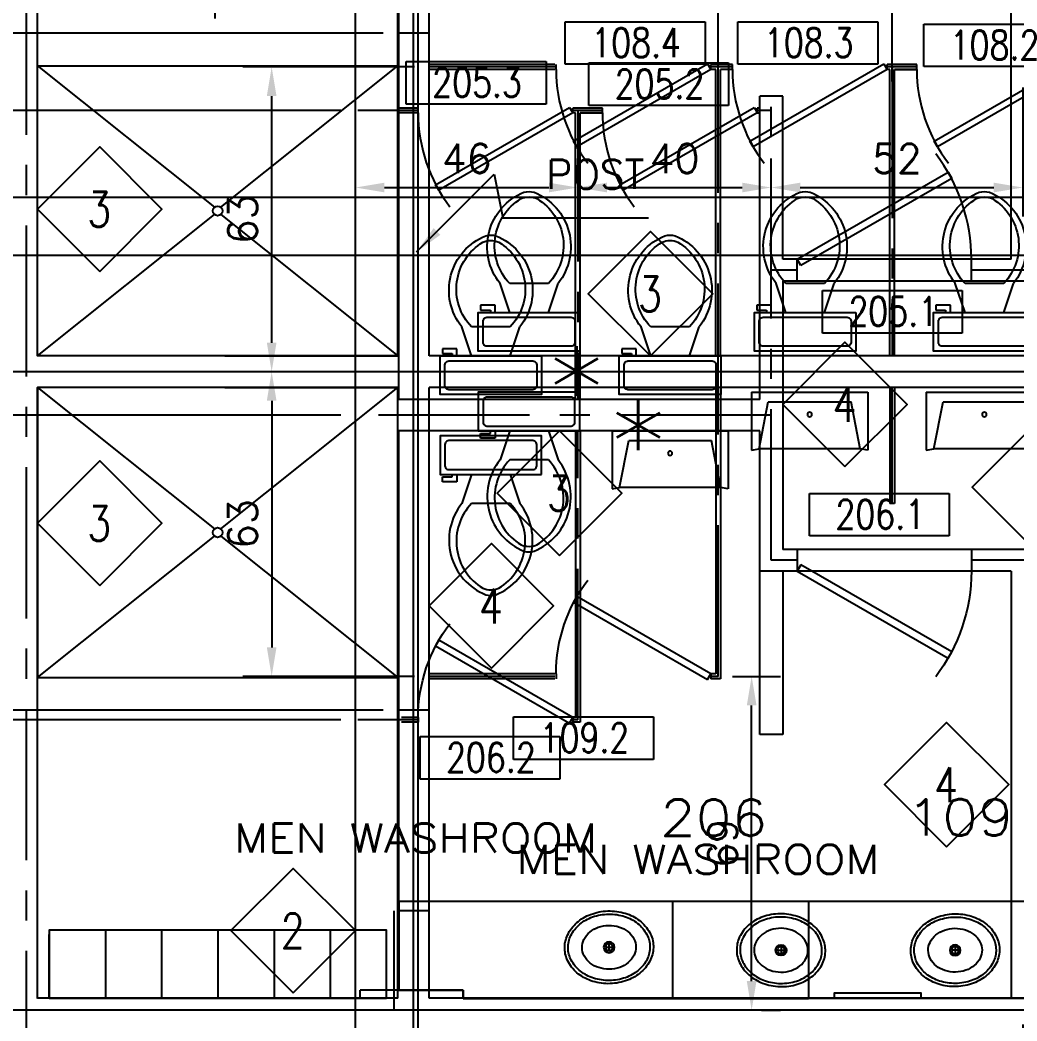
# Model space of a CAD drawing. Extents: x -289 to 2723, y -1587 to 303.
# Drawn here: x 268.6 to 474.7, y -638.1 to -431.1 of the extents above; entities that cross this region are included whole.
import ezdxf
from ezdxf.enums import TextEntityAlignment as Align

# ---------------------------------------------------------------- set-up
doc = ezdxf.new("R2010")
doc.units = 0
doc.header["$MEASUREMENT"] = 0
doc.linetypes.add('Wall Base$0$CENTER', pattern=[2, 1.25, -0.25, 0.25, -0.25])
doc.layers.get('0').update_dxf_attribs({"linetype": 'CONTINUOUS'})
doc.layers.get('DEFPOINTS').update_dxf_attribs({"linetype": 'CONTINUOUS'})
for name, color, linetype in [('Wall Base$0$1_Arch_Plan_Center', 134, 'Wall Base$0$CENTER'), ('Wall Base$0$1_Arch_Plan_Dim', 5, 'CONTINUOUS'), ('Wall Base$0$1_Arch_Plan_Door', 131, 'CONTINUOUS'), ('Wall Base$0$1_Arch_Plan_Locker', 141, 'CONTINUOUS'), ('Wall Base$0$1_Arch_Plan_Mirror', 144, 'CONTINUOUS'), ('Wall Base$0$1_Arch_Plan_Shower', 140, 'CONTINUOUS'), ('Wall Base$0$1_Arch_Plan_Sink', 11, 'CONTINUOUS'), ('Wall Base$0$1_Arch_Plan_Text1', 4, 'CONTINUOUS'), ('Wall Base$0$1_Arch_Plan_Wall', 7, 'CONTINUOUS'), ('Wall Base$0$1_Arch_Plan_Wall_Annot', 4, 'CONTINUOUS'), ('Wall Base$0$1_Arch_Plan_Wall_ColClad', 7, 'CONTINUOUS'), ('Wall Base$0$1_Arch_Plan_WC', 153, 'CONTINUOUS'), ('Wall Base$0$1_Arch_Reflected_Ceiling_Plan_Wall', 131, 'CONTINUOUS'), ('Wall Base$0$2_Arch_Plan_Center', 134, 'Wall Base$0$CENTER'), ('Wall Base$0$2_Arch_Plan_Dim', 5, 'CONTINUOUS'), ('Wall Base$0$2_Arch_Plan_Door', 131, 'CONTINUOUS'), ('Wall Base$0$2_Arch_Plan_RoomTag', 9, 'CONTINUOUS'), ('Wall Base$0$2_Arch_Plan_Sink', 11, 'CONTINUOUS'), ('Wall Base$0$2_Arch_Plan_Text1', 4, 'CONTINUOUS'), ('Wall Base$0$2_Arch_Plan_Wall', 7, 'CONTINUOUS'), ('Wall Base$0$2_Arch_Plan_Wall_Annot', 4, 'CONTINUOUS'), ('Wall Base$0$2_Arch_Plan_Wall_ColClad', 7, 'CONTINUOUS'), ('Wall Base$0$2_Arch_Plan_WC', 153, 'CONTINUOUS'), ('Wall Base$0$2_Arch_Reflected_Ceiling_Plan_Wall', 131, 'CONTINUOUS'), ('Wall Base$0$GRID', 131, 'CONTINUOUS')]:
    doc.layers.add(name, color=color, linetype=linetype)
doc.styles.add('Wall Base$0$ROMANS-115', font='romans.shx')
doc.styles.add('Wall Base$0$ROMANS80', font='romans.shx', dxfattribs={"width": 0.8})
doc.dimstyles.new('Wall Base$0$116-ROMANS-115-PS', dxfattribs={"dimscale": 96, "dimtxt": 0.0625, "dimasz": 0.0625, "dimexe": 0.0625, "dimexo": 0.03125, "dimgap": 0.03125, "dimtad": 1, "dimdec": 0, "dimlfac": 25.4, "dimrnd": 0.125, "dimzin": 1, "dimdsep": 46, "dimtxsty": 'Wall Base$0$ROMANS-115', "dimcen": 0.125, "dimclrd": 256, "dimclre": 256, "dimclrt": 256, "dimadec": 0, "dimazin": 0, "dimtfac": 1, "dimtdec": 0, "dimtofl": 0, "dimtmove": 2, "dimatfit": 0, "dimfxl": 1, "dimfrac": 2, "dimtolj": 1, "dimtzin": 0, "dimarcsym": 0})

# ---------------------------------------------------------------- blocks, each defined once
blk = doc.blocks.new('Wall Base$0$Door - Left Hung 36 in.')
blk.add_lwpolyline([(0.75, -1.3), (0, 0), (31.18, 18), (31.93, 16.7)], close=True)
blk.add_arc((0, 0), 36, 0, 37.3101)
blk = doc.blocks.new('Wall Base$0$Toilet - top')
for p, q in [((9.5, -6), (9.5, -2)), ((-8, -8.5), (-8, -8)), ((-7, -8), (-7, -9.5)), ((-4, -8), (-6, -14)), ((4, -8), (6, -14)), ((-10, -8.5), (-8, -8.5)), ((-10, -9.5), (-10, -8.5)), ((-7, -9.5), (-10, -9.5)), ((4, -14), (-4, -14))]:
    blk.add_line(p, q)
blk.add_lwpolyline([(10.5, -8), (10.5, 0), (-10.5, 0), (-10.5, -8)], close=True)
for points in [[(-9.5, -2), (-9.5, -6)], [(8.5, -1), (-8.5, -1)], [(-8.5, -7), (8.5, -7)]]:
    blk.add_lwpolyline(points)
for centre, radius, start, end in [((-8.62, -1.88), 0.884, 81.8699, 188.1301), ((8.62, -1.88), 0.884, 351.8699, 98.1301), ((-8.62, -6.12), 0.884, 171.8699, 278.1301), ((8.62, -6.12), 0.884, 261.8699, 8.1301), ((3.52, -21.58), 12.17, 141.4691, 247.9714), ((4.2, -21.82), 11.33, 136.3677, 238.9468), ((-3.52, -21.58), 12.17, 292.0284, 38.5307), ((-4.2, -21.82), 11.33, 301.053, 43.6321), ((0, -27.88), 4, 245.7318, 294.2682), ((0, -29), 4, 254.8605, 285.1395)]:
    blk.add_arc(centre, radius, start, end)
blk = doc.blocks.new('Wall Base$0$Urinal')
for p, q in [((0, 12), (1.53, 11.72)), ((0, 0), (0, 12)), ((22.47, 11.72), (1.53, 11.72)), ((1.53, 11.72), (3.45, 2.01)), ((22.47, 11.72), (20.55, 2.01)), ((24, 12), (22.47, 11.72)), ((24, 0), (24, 12)), ((0, 0), (24, 0)), ((3.45, 2.01), (20.55, 2.01))]:
    blk.add_line(p, q)
blk.add_circle((12, 4.61), 0.456)
blk = doc.blocks.new('Wall Base$0$Sink - Oval top')
for p, q in [((-1, 0), (1, 0)), ((0, 1), (0, -1))]:
    blk.add_line(p, q)
at = {"linetype": 'Continuous'}
for points in [[(-12.23, 0.39, 0.117634), (-11.46, -3.36, 0.104469), (-8.88, -6.8, 0.090016), (-5.08, -9.07, 0.08192), (-0.32, -10.02, 0.08192), (4.49, -9.38, 0.090016), (8.42, -7.36, 0.104469), (11.22, -4.09, 0.117634), (12.23, -0.39, 0.117634), (11.46, 3.36, 0.104469), (8.88, 6.8, 0.090016), (5.08, 9.07, 0.08192), (0.32, 10.02, 0.08192), (-4.49, 9.38, 0.090016), (-8.42, 7.36, 0.104469), (-11.22, 4.09, 0.117634)], [(-11.29, 0.16, 0.118622), (-10.52, -3.25, 0.104678), (-8.07, -6.36, 0.089562), (-4.54, -8.37, 0.081185), (-0.13, -9.15, 0.081185), (4.3, -8.49, 0.089562), (7.89, -6.58, 0.104678), (10.42, -3.55, 0.118622), (11.29, -0.16, 0.118622), (10.52, 3.25, 0.104678), (8.07, 6.36, 0.089562), (4.54, 8.37, 0.081185), (0.13, 9.15, 0.081185), (-4.3, 8.49, 0.089562), (-7.89, 6.58, 0.104678), (-10.42, 3.55, 0.118622)], [(-7.42, 0.08, 0.118283), (-6.91, -2.17, 0.104607), (-5.29, -4.21, 0.089718), (-2.97, -5.53, 0.081436), (-0.07, -6.04, 0.081436), (2.84, -5.59, 0.089718), (5.2, -4.33, 0.104607), (6.86, -2.32, 0.118283), (7.42, -0.08, 0.118283), (6.91, 2.17, 0.104607), (5.29, 4.21, 0.089718), (2.97, 5.53, 0.081436), (0.07, 6.04, 0.081436), (-2.84, 5.59, 0.089718), (-5.2, 4.33, 0.104607), (-6.86, 2.32, 0.118283)]]:
    blk.add_lwpolyline(points, format="xyb", close=True, dxfattribs=at)
for radius in [1.5, 1]:
    blk.add_circle((0, 0), radius)
blk = doc.blocks.new('*D279')
at = {"layer": 'DEFPOINTS', "color": 0, "transparency": 16777216}
for p in [(308.93, -419.34), (269.93, -432.3), (308.93, -433.81)]:
    blk.add_point(p, dxfattribs=at)
at = {"layer": 'Wall Base$0$1_Arch_Plan_Dim', "lineweight": -2, "transparency": 16777216}
for p, q in [((269.93, -429.3), (269.93, -413.34)), ((308.93, -430.81), (308.93, -413.34)), ((275.93, -419.34), (281.72, -419.34)), ((302.93, -419.34), (297.14, -419.34))]:
    blk.add_line(p, q, dxfattribs=at)
at = {"layer": 'Wall Base$0$1_Arch_Plan_Dim', "transparency": 16777216}
for points in [[(275.93, -418.34), (275.93, -420.34), (269.93, -419.34)], [(302.93, -418.34), (302.93, -420.34), (308.93, -419.34)]]:
    blk.add_solid(points, dxfattribs=at)
at = {"layer": 'Wall Base$0$1_Arch_Plan_Dim', "transparency": 16777216, "insert": (289.43, -419.34), "char_height": 6, "attachment_point": 5, "style": 'Wall Base$0$ROMANS-115'}
blk.add_mtext('\\A1;39', dxfattribs=at)
blk = doc.blocks.new('*D280')
at = {"layer": 'DEFPOINTS', "color": 0, "transparency": 16777216}
for p in [(308.93, -419.34), (349.93, -419.34), (349.93, -439.81)]:
    blk.add_point(p, dxfattribs=at)
at = {"layer": 'Wall Base$0$1_Arch_Plan_Dim', "lineweight": -2, "transparency": 16777216}
for p, q in [((308.93, -416.34), (308.93, -413.34)), ((349.93, -436.81), (349.93, -413.34)), ((314.93, -419.34), (322.43, -419.34)), ((343.93, -419.34), (336.43, -419.34))]:
    blk.add_line(p, q, dxfattribs=at)
at = {"layer": 'Wall Base$0$1_Arch_Plan_Dim', "transparency": 16777216}
for points in [[(314.93, -418.34), (314.93, -420.34), (308.93, -419.34)], [(343.93, -418.34), (343.93, -420.34), (349.93, -419.34)]]:
    blk.add_solid(points, dxfattribs=at)
at = {"layer": 'Wall Base$0$1_Arch_Plan_Dim', "transparency": 16777216, "insert": (329.43, -419.34), "char_height": 6, "attachment_point": 5, "style": 'Wall Base$0$ROMANS-115'}
blk.add_mtext('\\A1;41', dxfattribs=at)
blk = doc.blocks.new('*D281')
at = {"layer": 'DEFPOINTS', "color": 0, "transparency": 16777216}
for p in [(349.93, -419.34), (412.93, -419.34), (412.93, -446.81)]:
    blk.add_point(p, dxfattribs=at)
at = {"layer": 'Wall Base$0$1_Arch_Plan_Dim', "lineweight": -2, "transparency": 16777216}
for p, q in [((349.93, -416.34), (349.93, -413.34)), ((412.93, -443.81), (412.93, -413.34)), ((355.93, -419.34), (373.72, -419.34)), ((406.93, -419.34), (389.14, -419.34))]:
    blk.add_line(p, q, dxfattribs=at)
at = {"layer": 'Wall Base$0$1_Arch_Plan_Dim', "transparency": 16777216}
for points in [[(355.93, -418.34), (355.93, -420.34), (349.93, -419.34)], [(406.93, -418.34), (406.93, -420.34), (412.93, -419.34)]]:
    blk.add_solid(points, dxfattribs=at)
at = {"layer": 'Wall Base$0$1_Arch_Plan_Dim', "transparency": 16777216, "insert": (381.43, -419.34), "char_height": 6, "attachment_point": 5, "style": 'Wall Base$0$ROMANS-115'}
blk.add_mtext('\\A1;63', dxfattribs=at)
blk = doc.blocks.new('*D282')
at = {"layer": 'DEFPOINTS', "color": 0, "transparency": 16777216}
for p in [(448.93, -419.34), (412.93, -446.81), (448.93, -446.81)]:
    blk.add_point(p, dxfattribs=at)
at = {"layer": 'Wall Base$0$1_Arch_Plan_Dim', "lineweight": -2, "transparency": 16777216}
for p, q in [((412.93, -443.81), (412.93, -413.34)), ((448.93, -443.81), (448.93, -413.34)), ((418.93, -419.34), (423.07, -419.34)), ((442.93, -419.34), (438.79, -419.34))]:
    blk.add_line(p, q, dxfattribs=at)
at = {"layer": 'Wall Base$0$1_Arch_Plan_Dim', "transparency": 16777216}
for points in [[(418.93, -418.34), (418.93, -420.34), (412.93, -419.34)], [(442.93, -418.34), (442.93, -420.34), (448.93, -419.34)]]:
    blk.add_solid(points, dxfattribs=at)
at = {"layer": 'Wall Base$0$1_Arch_Plan_Dim', "transparency": 16777216, "insert": (430.93, -419.34), "char_height": 6, "attachment_point": 5, "style": 'Wall Base$0$ROMANS-115'}
blk.add_mtext('\\A1;36', dxfattribs=at)
blk = doc.blocks.new('*D283')
at = {"layer": 'DEFPOINTS', "color": 0, "transparency": 16777216}
for p in [(488.93, -419.34), (488.93, -443.81), (448.93, -446.81)]:
    blk.add_point(p, dxfattribs=at)
at = {"layer": 'Wall Base$0$1_Arch_Plan_Dim', "lineweight": -2, "transparency": 16777216}
for p, q in [((448.93, -443.81), (448.93, -413.34)), ((488.93, -440.81), (488.93, -413.34)), ((454.93, -419.34), (461.07, -419.34)), ((482.93, -419.34), (476.79, -419.34))]:
    blk.add_line(p, q, dxfattribs=at)
at = {"layer": 'Wall Base$0$1_Arch_Plan_Dim', "transparency": 16777216}
for points in [[(454.93, -418.34), (454.93, -420.34), (448.93, -419.34)], [(482.93, -418.34), (482.93, -420.34), (488.93, -419.34)]]:
    blk.add_solid(points, dxfattribs=at)
at = {"layer": 'Wall Base$0$1_Arch_Plan_Dim', "transparency": 16777216, "insert": (468.93, -419.34), "char_height": 6, "attachment_point": 5, "style": 'Wall Base$0$ROMANS-115'}
blk.add_mtext('\\A1;40', dxfattribs=at)
blk = doc.blocks.new('*D284')
at = {"layer": 'DEFPOINTS', "color": 0, "transparency": 16777216}
for p in [(227.14, -433.81), (346.68, -433.81), (227.14, -503.81)]:
    blk.add_point(p, dxfattribs=at)
at = {"layer": 'Wall Base$0$1_Arch_Plan_Dim', "lineweight": -2, "transparency": 16777216}
for p, q in [((343.68, -433.81), (221.14, -433.81)), ((227.14, -497.81), (227.14, -439.81)), ((224.14, -503.81), (221.14, -503.81))]:
    blk.add_line(p, q, dxfattribs=at)
at = {"layer": 'Wall Base$0$1_Arch_Plan_Dim', "transparency": 16777216}
for points in [[(226.14, -439.81), (228.14, -439.81), (227.14, -433.81)], [(226.14, -497.81), (228.14, -497.81), (227.14, -503.81)]]:
    blk.add_solid(points, dxfattribs=at)
at = {"layer": 'Wall Base$0$1_Arch_Plan_Dim', "transparency": 16777216, "insert": (221.14, -468.81), "char_height": 6, "attachment_point": 5, "rotation": 90, "style": 'Wall Base$0$ROMANS-115'}
blk.add_mtext('\\A1;70', dxfattribs=at)
blk = doc.blocks.new('*D285')
at = {"layer": 'DEFPOINTS', "color": 0, "transparency": 16777216}
for p in [(231.77, -503.81), (227.14, -573.81), (346.68, -573.81)]:
    blk.add_point(p, dxfattribs=at)
at = {"layer": 'Wall Base$0$1_Arch_Plan_Dim', "lineweight": -2, "transparency": 16777216}
for p, q in [((228.77, -503.81), (221.14, -503.81)), ((227.14, -509.81), (227.14, -567.81)), ((343.68, -573.81), (221.14, -573.81))]:
    blk.add_line(p, q, dxfattribs=at)
at = {"layer": 'Wall Base$0$1_Arch_Plan_Dim', "transparency": 16777216}
for points in [[(226.14, -509.81), (228.14, -509.81), (227.14, -503.81)], [(226.14, -567.81), (228.14, -567.81), (227.14, -573.81)]]:
    blk.add_solid(points, dxfattribs=at)
at = {"layer": 'Wall Base$0$1_Arch_Plan_Dim', "transparency": 16777216, "insert": (221.14, -538.81), "char_height": 6, "attachment_point": 5, "rotation": 90, "style": 'Wall Base$0$ROMANS-115'}
blk.add_mtext('\\A1;70', dxfattribs=at)
blk = doc.blocks.new('*D286')
at = {"layer": 'DEFPOINTS', "color": 0, "transparency": 16777216}
for p in [(320.61, -440.81), (353.18, -440.81), (332.9, -503.81)]:
    blk.add_point(p, dxfattribs=at)
at = {"layer": 'Wall Base$0$1_Arch_Plan_Dim', "lineweight": -2, "transparency": 16777216}
for p, q in [((350.18, -440.81), (314.61, -440.81)), ((320.61, -497.81), (320.61, -446.81)), ((329.9, -503.81), (314.61, -503.81))]:
    blk.add_line(p, q, dxfattribs=at)
at = {"layer": 'Wall Base$0$1_Arch_Plan_Dim', "transparency": 16777216}
for points in [[(319.61, -446.81), (321.61, -446.81), (320.61, -440.81)], [(319.61, -497.81), (321.61, -497.81), (320.61, -503.81)]]:
    blk.add_solid(points, dxfattribs=at)
at = {"layer": 'Wall Base$0$1_Arch_Plan_Dim', "transparency": 16777216, "insert": (314.61, -472.31), "char_height": 6, "attachment_point": 5, "rotation": 90, "style": 'Wall Base$0$ROMANS-115'}
blk.add_mtext('\\A1;63', dxfattribs=at)
blk = doc.blocks.new('*D287')
at = {"layer": 'DEFPOINTS', "color": 0, "transparency": 16777216}
for p in [(324.9, -503.81), (320.61, -566.81), (353.18, -566.81)]:
    blk.add_point(p, dxfattribs=at)
at = {"layer": 'Wall Base$0$1_Arch_Plan_Dim', "lineweight": -2, "transparency": 16777216}
for p, q in [((321.9, -503.81), (314.61, -503.81)), ((320.61, -509.81), (320.61, -560.81)), ((350.18, -566.81), (314.61, -566.81))]:
    blk.add_line(p, q, dxfattribs=at)
at = {"layer": 'Wall Base$0$1_Arch_Plan_Dim', "transparency": 16777216}
for points in [[(319.61, -509.81), (321.61, -509.81), (320.61, -503.81)], [(319.61, -560.81), (321.61, -560.81), (320.61, -566.81)]]:
    blk.add_solid(points, dxfattribs=at)
at = {"layer": 'Wall Base$0$1_Arch_Plan_Dim', "transparency": 16777216, "insert": (314.61, -535.31), "char_height": 6, "attachment_point": 5, "rotation": 90, "style": 'Wall Base$0$ROMANS-115'}
blk.add_mtext('\\A1;63', dxfattribs=at)
blk = doc.blocks.new('*D298')
at = {"layer": 'DEFPOINTS', "color": 0, "transparency": 16777216}
for p in [(412.93, -566.81), (419.87, -566.81), (418.92, -635.81)]:
    blk.add_point(p, dxfattribs=at)
at = {"layer": 'Wall Base$0$1_Arch_Plan_Dim', "lineweight": -2, "transparency": 16777216}
for p, q in [((415.93, -566.81), (425.87, -566.81)), ((419.87, -629.81), (419.87, -572.81)), ((421.92, -635.81), (425.87, -635.81))]:
    blk.add_line(p, q, dxfattribs=at)
at = {"layer": 'Wall Base$0$1_Arch_Plan_Dim', "transparency": 16777216}
for points in [[(418.87, -572.81), (420.87, -572.81), (419.87, -566.81)], [(418.87, -629.81), (420.87, -629.81), (419.87, -635.81)]]:
    blk.add_solid(points, dxfattribs=at)
at = {"layer": 'Wall Base$0$1_Arch_Plan_Dim', "transparency": 16777216, "insert": (413.87, -601.31), "char_height": 6, "attachment_point": 5, "rotation": 90, "style": 'Wall Base$0$ROMANS-115'}
blk.add_mtext('\\A1;69', dxfattribs=at)
blk = doc.blocks.new('*D367')
at = {"layer": 'DEFPOINTS', "color": 0, "transparency": 16777216}
for p in [(475.93, -635.81), (475.93, -686), (337.93, -689.49)]:
    blk.add_point(p, dxfattribs=at)
at = {"layer": 'Wall Base$0$2_Arch_Plan_Dim', "lineweight": -2, "transparency": 16777216}
for p, q in [((475.93, -638.81), (475.93, -692)), ((337.93, -686.49), (337.93, -680)), ((343.93, -686), (469.93, -686))]:
    blk.add_line(p, q, dxfattribs=at)
at = {"layer": 'Wall Base$0$2_Arch_Plan_Dim', "transparency": 16777216}
for points in [[(343.93, -685), (343.93, -687), (337.93, -686)], [(469.93, -685), (469.93, -687), (475.93, -686)]]:
    blk.add_solid(points, dxfattribs=at)
at = {"layer": 'Wall Base$0$2_Arch_Plan_Dim', "transparency": 16777216, "insert": (406.93, -680), "char_height": 6, "attachment_point": 5, "style": 'Wall Base$0$ROMANS-115'}
blk.add_mtext('\\A1;138', dxfattribs=at)
blk = doc.blocks.new('*D368')
at = {"layer": 'DEFPOINTS', "color": 0, "transparency": 16777216}
for p in [(212.99, -635.81), (212.99, -923.81), (337.93, -923.81)]:
    blk.add_point(p, dxfattribs=at)
at = {"layer": 'Wall Base$0$2_Arch_Plan_Dim', "lineweight": -2, "transparency": 16777216}
for p, q in [((215.99, -635.81), (218.99, -635.81)), ((212.99, -641.81), (212.99, -917.81)), ((334.93, -923.81), (206.99, -923.81))]:
    blk.add_line(p, q, dxfattribs=at)
at = {"layer": 'Wall Base$0$2_Arch_Plan_Dim', "transparency": 16777216}
for points in [[(211.99, -641.81), (213.99, -641.81), (212.99, -635.81)], [(211.99, -917.81), (213.99, -917.81), (212.99, -923.81)]]:
    blk.add_solid(points, dxfattribs=at)
at = {"layer": 'Wall Base$0$2_Arch_Plan_Dim', "transparency": 16777216, "insert": (206.99, -779.81), "char_height": 6, "attachment_point": 5, "rotation": 90, "style": 'Wall Base$0$ROMANS-115'}
blk.add_mtext('\\A1;288', dxfattribs=at)
blk = doc.blocks.new('*D383')
at = {"layer": 'DEFPOINTS', "color": 0, "transparency": 16777216}
for p in [(337.93, -465.73), (383.93, -465.73), (383.93, -465.73)]:
    blk.add_point(p, dxfattribs=at)
at = {"layer": 'Wall Base$0$2_Arch_Plan_Dim', "lineweight": -2, "transparency": 16777216}
for p, q in [((337.93, -462.73), (337.93, -459.73)), ((383.93, -462.73), (383.93, -459.73)), ((343.93, -465.73), (377.93, -465.73))]:
    blk.add_line(p, q, dxfattribs=at)
at = {"layer": 'Wall Base$0$2_Arch_Plan_Dim', "transparency": 16777216}
for points in [[(343.93, -464.73), (343.93, -466.73), (337.93, -465.73)], [(377.93, -464.73), (377.93, -466.73), (383.93, -465.73)]]:
    blk.add_solid(points, dxfattribs=at)
at = {"layer": 'Wall Base$0$2_Arch_Plan_Dim', "transparency": 16777216, "insert": (360.93, -459.73), "char_height": 6, "attachment_point": 5, "style": 'Wall Base$0$ROMANS-115'}
blk.add_mtext('\\A1;46', dxfattribs=at)
blk = doc.blocks.new('*D384')
at = {"layer": 'DEFPOINTS', "color": 0, "transparency": 16777216}
for p in [(383.93, -465.73), (423.93, -465.73), (423.93, -465.73)]:
    blk.add_point(p, dxfattribs=at)
at = {"layer": 'Wall Base$0$2_Arch_Plan_Dim', "lineweight": -2, "transparency": 16777216}
for p, q in [((383.93, -462.73), (383.93, -459.73)), ((423.93, -462.73), (423.93, -459.73)), ((389.93, -465.73), (417.93, -465.73))]:
    blk.add_line(p, q, dxfattribs=at)
at = {"layer": 'Wall Base$0$2_Arch_Plan_Dim', "transparency": 16777216}
for points in [[(389.93, -464.73), (389.93, -466.73), (383.93, -465.73)], [(417.93, -464.73), (417.93, -466.73), (423.93, -465.73)]]:
    blk.add_solid(points, dxfattribs=at)
at = {"layer": 'Wall Base$0$2_Arch_Plan_Dim', "transparency": 16777216, "insert": (403.93, -459.73), "char_height": 6, "attachment_point": 5, "style": 'Wall Base$0$ROMANS-115'}
blk.add_mtext('\\A1;40', dxfattribs=at)
blk = doc.blocks.new('*D385')
at = {"layer": 'DEFPOINTS', "color": 0, "transparency": 16777216}
for p in [(337.93, -575.81), (212.99, -635.81), (341.18, -635.81)]:
    blk.add_point(p, dxfattribs=at)
at = {"layer": 'Wall Base$0$2_Arch_Plan_Dim', "lineweight": -2, "transparency": 16777216}
for p, q in [((334.93, -575.81), (206.99, -575.81)), ((212.99, -581.81), (212.99, -629.81)), ((338.18, -635.81), (206.99, -635.81))]:
    blk.add_line(p, q, dxfattribs=at)
at = {"layer": 'Wall Base$0$2_Arch_Plan_Dim', "transparency": 16777216}
for points in [[(211.99, -581.81), (213.99, -581.81), (212.99, -575.81)], [(211.99, -629.81), (213.99, -629.81), (212.99, -635.81)]]:
    blk.add_solid(points, dxfattribs=at)
at = {"layer": 'Wall Base$0$2_Arch_Plan_Dim', "transparency": 16777216, "insert": (206.99, -605.81), "char_height": 6, "attachment_point": 5, "rotation": 90, "style": 'Wall Base$0$ROMANS-115'}
blk.add_mtext('\\A1;60', dxfattribs=at)
blk = doc.blocks.new('*D386')
at = {"layer": 'DEFPOINTS', "color": 0, "transparency": 16777216}
for p in [(212.99, -389.81), (212.99, -449.81), (337.93, -449.81)]:
    blk.add_point(p, dxfattribs=at)
at = {"layer": 'Wall Base$0$2_Arch_Plan_Dim', "lineweight": -2, "transparency": 16777216}
for p, q in [((215.99, -389.81), (218.99, -389.81)), ((212.99, -395.81), (212.99, -443.81)), ((334.93, -449.81), (206.99, -449.81))]:
    blk.add_line(p, q, dxfattribs=at)
at = {"layer": 'Wall Base$0$2_Arch_Plan_Dim', "transparency": 16777216}
for points in [[(211.99, -395.81), (213.99, -395.81), (212.99, -389.81)], [(211.99, -443.81), (213.99, -443.81), (212.99, -449.81)]]:
    blk.add_solid(points, dxfattribs=at)
at = {"layer": 'Wall Base$0$2_Arch_Plan_Dim', "transparency": 16777216, "insert": (206.99, -419.81), "char_height": 6, "attachment_point": 5, "rotation": 90, "style": 'Wall Base$0$ROMANS-115'}
blk.add_mtext('\\A1;60', dxfattribs=at)
blk = doc.blocks.new('*D387')
at = {"layer": 'DEFPOINTS', "color": 0, "transparency": 16777216}
for p in [(212.99, -449.81), (212.99, -512.81), (337.93, -512.81)]:
    blk.add_point(p, dxfattribs=at)
at = {"layer": 'Wall Base$0$2_Arch_Plan_Dim', "lineweight": -2, "transparency": 16777216}
for p, q in [((215.99, -449.81), (218.99, -449.81)), ((212.99, -455.81), (212.99, -506.81)), ((334.93, -512.81), (206.99, -512.81))]:
    blk.add_line(p, q, dxfattribs=at)
at = {"layer": 'Wall Base$0$2_Arch_Plan_Dim', "transparency": 16777216}
for points in [[(211.99, -455.81), (213.99, -455.81), (212.99, -449.81)], [(211.99, -506.81), (213.99, -506.81), (212.99, -512.81)]]:
    blk.add_solid(points, dxfattribs=at)
at = {"layer": 'Wall Base$0$2_Arch_Plan_Dim', "transparency": 16777216, "insert": (206.99, -481.31), "char_height": 6, "attachment_point": 5, "rotation": 90, "style": 'Wall Base$0$ROMANS-115'}
blk.add_mtext('\\A1;63', dxfattribs=at)
blk = doc.blocks.new('*D392')
at = {"layer": 'DEFPOINTS', "color": 0, "transparency": 16777216}
for p in [(475.93, -442.02), (475.93, -465.73), (423.93, -468.08)]:
    blk.add_point(p, dxfattribs=at)
at = {"layer": 'Wall Base$0$2_Arch_Plan_Dim', "lineweight": -2, "transparency": 16777216}
for p, q in [((475.93, -445.02), (475.93, -471.73)), ((423.93, -465.08), (423.93, -459.73)), ((429.93, -465.73), (469.93, -465.73))]:
    blk.add_line(p, q, dxfattribs=at)
at = {"layer": 'Wall Base$0$2_Arch_Plan_Dim', "transparency": 16777216}
for points in [[(429.93, -464.73), (429.93, -466.73), (423.93, -465.73)], [(469.93, -464.73), (469.93, -466.73), (475.93, -465.73)]]:
    blk.add_solid(points, dxfattribs=at)
at = {"layer": 'Wall Base$0$2_Arch_Plan_Dim', "transparency": 16777216, "insert": (449.93, -459.73), "char_height": 6, "attachment_point": 5, "style": 'Wall Base$0$ROMANS-115'}
blk.add_mtext('\\A1;52', dxfattribs=at)
blk = doc.blocks.new('Wall Base$0$Wall Number')
at = {"color": 5}
blk.add_lwpolyline([(-21.45, -21.45), (0, 0), (-21.45, 21.45), (-42.89, 0)], close=True, dxfattribs=at)
at = {"style": 'Wall Base$0$ROMANS80', "width": 0.8}
blk.add_attdef('WALL', text='', height=12, dxfattribs=at).set_placement((-21.62, -0.08), align=Align.MIDDLE)
blk = doc.blocks.new('Wall Base$0$DOOR2')
for p, q in [((0, 13.18), (43.28, 13.18)), ((0, 0), (0, 13.18)), ((43.28, 13.18), (43.28, 0)), ((43.28, 0), (0, 0))]:
    blk.add_line(p, q)
at = {"style": 'Wall Base$0$ROMANS80', "width": 0.8}
blk.add_attdef('DOOR', text='', height=9, dxfattribs=at).set_placement((21.91, 6.68), align=Align.MIDDLE)

msp = doc.modelspace()

# ---------------------------------------------------------------- linework, layer by layer
at = {"layer": 'Wall Base$0$1_Arch_Plan_Center', "ltscale": 25}
for p, q in [((269.9294, -1004.8085), (269.9294, -371.8085)), ((349.9294, -500.5585), (349.9294, -433.8085)), ((379.1794, -440.8085), (353.1794, -440.8085)), ((415.8977, -440.8085), (411.4294, -440.8085)), ((412.9294, -566.8085), (412.9294, -440.8085)), ((454.0227, -440.8085), (447.8981, -440.8085)), ((448.9294, -440.8085), (448.9294, -500.5585)), ((482.1794, -503.8085), (269.9294, -503.8085)), ((448.9294, -531.0585), (448.9294, -507.0585)), ((379.1794, -566.8085), (353.1794, -566.8085)), ((412.9294, -566.8085), (411.4294, -566.8085)), ((345.9294, -635.8085), (345.9294, -615.3085)), ((543.9294, -635.8085), (269.9294, -635.8085))]:
    msp.add_line(p, q, dxfattribs=at)
at = {"layer": 'Wall Base$0$1_Arch_Plan_Locker'}
for p, q in [((286.2195, -619.3085), (286.2195, -633.3085)), ((297.8445, -619.3085), (297.8445, -633.3085)), ((309.4695, -619.3085), (309.4695, -633.3085)), ((321.0945, -619.3085), (321.0945, -633.3085)), ((332.7195, -619.3085), (332.7195, -633.3085))]:
    msp.add_line(p, q, dxfattribs=at)
msp.add_lwpolyline([(274.5945, -633.3085), (344.3445, -633.3085), (344.3445, -619.3085), (274.5945, -619.3085)], close=True, dxfattribs=at)
at = {"layer": 'Wall Base$0$1_Arch_Plan_Mirror'}
msp.add_lwpolyline([(436.9474, -633.3085), (454.9474, -633.3085), (454.9474, -632.3085), (436.9474, -632.3085)], close=True, dxfattribs=at)
at = {"layer": 'Wall Base$0$1_Arch_Plan_Shower'}
for p, q in [((272.1794, -440.5585), (308.755, -469.82)), ((310.1037, -469.82), (346.6794, -440.5585)), ((272.1794, -500.5585), (308.755, -471.2969)), ((310.1037, -471.2969), (346.6794, -500.5585)), ((272.1794, -507.0585), (308.755, -536.32)), ((310.1037, -536.32), (346.6794, -507.0585)), ((272.1794, -567.0585), (308.755, -537.7969)), ((310.1037, -537.7969), (346.6794, -567.0585))]:
    msp.add_line(p, q, dxfattribs=at)
for points in [[(346.6794, -500.5585), (272.1794, -500.5585), (272.1794, -440.5585), (346.6794, -440.5585)], [(346.6794, -507.0585), (272.1794, -507.0585), (272.1794, -567.0585), (346.6794, -567.0585)]]:
    msp.add_lwpolyline(points, close=True, dxfattribs=at)
for centre in [(309.4294, -470.5585), (309.4294, -537.0585)]:
    msp.add_circle(centre, 1, dxfattribs=at)
at = {"layer": 'Wall Base$0$1_Arch_Plan_Sink'}
msp.add_lwpolyline([(403.5904, -613.3085), (488.3044, -613.3085), (488.3044, -633.3085), (403.5904, -633.3085)], close=True, dxfattribs=at)
at = {"layer": 'Wall Base$0$1_Arch_Plan_Wall'}
for p, q in [((272.1794, -500.5585), (272.1794, -374.1835)), ((346.6794, -500.5585), (346.6794, -433.8085)), ((353.1794, -433.8085), (346.6794, -433.8085)), ((353.1794, -500.5585), (353.1794, -433.8085)), ((379.1794, -440.3085), (353.1794, -440.3085)), ((379.4294, -441.3085), (379.4294, -440.3085)), ((411.4294, -441.3085), (411.4294, -440.3085)), ((415.8977, -440.3085), (411.4294, -440.3085)), ((415.8977, -441.3085), (415.8977, -440.3085)), ((447.8981, -441.3085), (447.8981, -440.3085)), ((454.0227, -440.3085), (447.8981, -440.3085)), ((454.0227, -441.3085), (454.0227, -440.3085)), ((379.1794, -441.3085), (353.1794, -441.3085)), ((412.4294, -441.3085), (411.4294, -441.3085)), ((412.4294, -500.5585), (412.4294, -441.3085)), ((413.4294, -500.5585), (413.4294, -441.3085)), ((415.8977, -441.3085), (413.4294, -441.3085)), ((448.4294, -441.3085), (447.8981, -441.3085)), ((448.4294, -500.5585), (448.4294, -441.3085)), ((449.4294, -500.5585), (449.4294, -441.3085)), ((449.4294, -441.3085), (454.0227, -441.3085)), ((454.0227, -441.3085), (449.4294, -441.3085)), ((346.6794, -500.5585), (272.1794, -500.5585)), ((310.9294, -500.5585), (346.6794, -500.5585)), ((486.3044, -500.5585), (353.1794, -500.5585)), ((272.1794, -633.4335), (272.1794, -507.0585)), ((346.6794, -507.0585), (272.1794, -507.0585)), ((310.9294, -507.0585), (346.6794, -507.0585)), ((346.6794, -573.8085), (346.6794, -507.0585)), ((486.3044, -507.0585), (353.1794, -507.0585)), ((353.1794, -573.8085), (353.1794, -507.0585)), ((412.4294, -507.0585), (412.4294, -566.3085)), ((413.4294, -507.0585), (413.4294, -567.3085)), ((448.4294, -507.0585), (448.4294, -531.0585)), ((449.4294, -507.0585), (449.4294, -531.0585)), ((449.4294, -531.0585), (448.4294, -531.0585)), ((379.1794, -566.3085), (353.1794, -566.3085)), ((379.4294, -566.3085), (379.4294, -567.3085)), ((412.4294, -566.3085), (411.4294, -566.3085)), ((411.4294, -566.3085), (411.4294, -567.3085)), ((379.1794, -567.3085), (353.1794, -567.3085)), ((413.4294, -567.3085), (411.4294, -567.3085)), ((353.1794, -573.8085), (346.6794, -573.8085)), ((346.6794, -633.3085), (346.6794, -615.3085)), ((353.1794, -615.3085), (346.6794, -615.3085)), ((353.1794, -633.3085), (353.1794, -615.3085)), ((274.5945, -633.3085), (274.5945, -620.1835)), ((346.6794, -633.3085), (272.1794, -633.3085)), ((344.3445, -633.3085), (274.5945, -633.3085)), ((488.3044, -633.3085), (353.1794, -633.3085))]:
    msp.add_line(p, q, dxfattribs=at)
at = {"layer": 'Wall Base$0$1_Arch_Plan_Wall_ColClad'}
for p, q in [((346.6794, -631.6835), (338.9294, -631.6835)), ((338.9294, -633.3085), (338.9294, -631.6835)), ((360.1794, -631.6835), (353.1794, -631.6835)), ((360.1794, -633.3085), (360.1794, -631.6835))]:
    msp.add_line(p, q, dxfattribs=at)
at = {"layer": 'Wall Base$0$1_Arch_Reflected_Ceiling_Plan_Wall'}
for p, q in [((272.1794, -500.5585), (272.1794, -374.1835)), ((346.6794, -500.5585), (346.6794, -374.1835)), ((353.1794, -500.5585), (353.1794, -374.1835)), ((346.6794, -500.5585), (272.1794, -500.5585)), ((310.9294, -500.5585), (346.6794, -500.5585)), ((486.3044, -500.5585), (353.1794, -500.5585)), ((272.1794, -633.4335), (272.1794, -507.0585)), ((346.6794, -507.0585), (272.1794, -507.0585)), ((310.9294, -507.0585), (346.6794, -507.0585)), ((346.6794, -631.6835), (346.6794, -507.0585)), ((486.3044, -507.0585), (353.1794, -507.0585)), ((353.1794, -631.6835), (353.1794, -507.0585)), ((338.9294, -633.3085), (272.1794, -633.3085)), ((338.9294, -633.3085), (274.5945, -633.3085)), ((488.3044, -633.3085), (360.1794, -633.3085))]:
    msp.add_line(p, q, dxfattribs=at)
at = {"layer": 'Wall Base$0$2_Arch_Plan_Center', "ltscale": 25}
for p, q in [((423.9294, -542.8085), (423.9294, -446.8085)), ((350.8977, -449.8085), (338.4294, -449.8085)), ((389.0227, -449.8085), (382.8981, -449.8085)), ((383.9294, -449.8085), (383.9294, -509.5585)), ((423.9294, -449.8085), (421.0231, -449.8085)), ((429.3044, -482.8085), (423.9294, -482.8085)), ((539.9294, -482.8085), (465.3044, -482.8085)), ((423.9294, -512.8085), (338.4294, -512.8085)), ((383.9294, -575.8085), (383.9294, -516.0585)), ((429.3044, -542.8085), (423.9294, -542.8085)), ((494.5544, -542.8085), (465.3044, -542.8085)), ((350.8977, -575.8085), (338.4294, -575.8085)), ((383.9294, -575.8085), (382.8981, -575.8085)), ((476.6794, -635.8085), (337.9294, -635.8085))]:
    msp.add_line(p, q, dxfattribs=at)
at = {"layer": 'Wall Base$0$2_Arch_Plan_Sink'}
for p, q in [((346.9294, -613.3085), (431.6434, -613.3085)), ((346.9294, -631.6835), (346.9294, -613.3085)), ((346.9294, -613.3085), (346.9294, -631.6835)), ((431.6434, -613.3085), (431.6434, -633.4335)), ((346.9294, -631.6835), (360.1794, -631.6835)), ((360.1794, -631.6835), (360.1794, -633.4335)), ((360.1794, -633.4335), (431.6434, -633.4335))]:
    msp.add_line(p, q, dxfattribs=at)
at = {"layer": 'Wall Base$0$2_Arch_Plan_Wall'}
for p, q in [((337.9294, -1067.8085), (337.9294, 12.1915)), ((346.9294, -509.5585), (346.9294, -392.1835)), ((473.5544, -480.5585), (473.5544, -392.1835)), ((421.5544, -509.5585), (421.5544, -446.8085)), ((426.3044, -446.8085), (421.5544, -446.8085)), ((426.3044, -480.5585), (426.3044, -446.8085)), ((350.8977, -449.3085), (346.9294, -449.3085)), ((350.8977, -450.3085), (346.9294, -450.3085)), ((350.8977, -450.3085), (350.8977, -449.3085)), ((382.8981, -450.3085), (382.8981, -449.3085)), ((389.0227, -449.3085), (382.8981, -449.3085)), ((383.4294, -450.3085), (382.8981, -450.3085)), ((383.4294, -509.5585), (383.4294, -450.3085)), ((384.4294, -509.5585), (384.4294, -450.3085)), ((384.4294, -450.3085), (389.0227, -450.3085)), ((389.0227, -450.3085), (384.4294, -450.3085)), ((389.0227, -450.3085), (389.0227, -449.3085)), ((421.5544, -449.3085), (421.0231, -449.3085)), ((421.0231, -450.3085), (421.0231, -449.3085)), ((421.5544, -450.3085), (421.0231, -450.3085)), ((421.0231, -450.3085), (421.5544, -450.3085)), ((429.3044, -480.5585), (426.3044, -480.5585)), ((429.3044, -485.0585), (429.3044, -480.5585)), ((465.3044, -485.0585), (465.3044, -480.5585)), ((473.5544, -480.5585), (465.3044, -480.5585)), ((426.3044, -485.0585), (426.3044, -540.5585)), ((429.3044, -485.0585), (426.3044, -485.0585)), ((539.9294, -485.0585), (465.3044, -485.0585)), ((421.5544, -509.5585), (346.9294, -509.5585)), ((421.5544, -516.0585), (346.9294, -516.0585)), ((346.9294, -631.6835), (346.9294, -516.0585)), ((383.4294, -516.0585), (383.4294, -575.3085)), ((384.4294, -516.0585), (384.4294, -576.3085)), ((421.5544, -545.0585), (421.5544, -516.0585)), ((429.3044, -540.5585), (426.3044, -540.5585)), ((429.3044, -540.5585), (429.3044, -545.0585)), ((465.3044, -540.5585), (465.3044, -545.0585)), ((494.5544, -540.5585), (465.3044, -540.5585)), ((429.3044, -545.0585), (421.5544, -545.0585)), ((473.5544, -545.0585), (465.3044, -545.0585)), ((473.5544, -545.0585), (473.5544, -633.4335)), ((350.8977, -575.3085), (347.4294, -575.3085)), ((350.8977, -575.3085), (350.8977, -576.3085)), ((382.8981, -575.3085), (382.8981, -576.3085)), ((383.4294, -575.3085), (382.8981, -575.3085)), ((350.8977, -576.3085), (347.4294, -576.3085)), ((384.4294, -576.3085), (382.8981, -576.3085)), ((420.5544, -633.4335), (360.1794, -633.4335)), ((473.5544, -633.4335), (360.1794, -633.4335))]:
    msp.add_line(p, q, dxfattribs=at)
at = {"layer": 'Wall Base$0$2_Arch_Plan_Wall_ColClad'}
for p, q in [((360.1794, -631.6835), (346.9294, -631.6835)), ((360.1794, -633.4335), (360.1794, -631.6835))]:
    msp.add_line(p, q, dxfattribs=at)
at = {"layer": 'Wall Base$0$2_Arch_Reflected_Ceiling_Plan_Wall'}
for p, q in [((337.9294, -1067.8085), (337.9294, 12.1915)), ((346.9294, -509.5585), (346.9294, -392.1835)), ((473.5544, -480.5585), (473.5544, -392.4335)), ((421.5544, -509.5585), (421.5544, -446.8085)), ((426.3044, -446.8085), (421.5544, -446.8085)), ((426.3044, -480.5585), (426.3044, -446.8085)), ((473.5544, -480.5585), (426.3044, -480.5585)), ((539.9294, -485.0585), (426.3044, -485.0585)), ((426.3044, -485.0585), (426.3044, -540.5585)), ((421.5544, -509.5585), (346.9294, -509.5585)), ((421.5544, -516.0585), (346.9294, -516.0585)), ((346.9294, -631.6835), (346.9294, -516.0585)), ((421.5544, -578.8085), (421.5544, -516.0585)), ((563.9294, -540.5585), (426.3044, -540.5585)), ((426.3044, -545.0585), (426.3044, -578.8085)), ((473.5544, -545.0585), (426.3044, -545.0585)), ((473.5544, -545.0585), (473.5544, -633.3085)), ((426.3044, -578.8085), (421.5544, -578.8085)), ((589.9294, -633.4335), (360.1794, -633.4335))]:
    msp.add_line(p, q, dxfattribs=at)
at = {"layer": 'Wall Base$0$GRID'}
for p, q in [((337.9294, -1175.8085), (337.9294, 252.7076)), ((337.9294, -1163.8085), (337.9294, 252.7076)), ((349.9294, -1163.8085), (349.9294, 252.7076)), ((350.9294, -1175.8085), (350.9294, 252.7076)), ((2723.2663, -467.8085), (-270.2703, -467.8085)), ((2723.2663, -479.8085), (-270.2703, -479.8085)), ((2723.2663, -503.8085), (-270.2703, -503.8085)), ((2723.2663, -635.8085), (-270.2703, -635.8085))]:
    msp.add_line(p, q, dxfattribs=at)

# ---------------------------------------------------------------- block references
at = {"layer": 'Wall Base$0$1_Arch_Plan_Door', "xscale": 0.8888999999999214, "yscale": 0.8888999999999214, "zscale": 0.8888999999999214, "rotation": 180}
for p in [(411.4294, -441.3085), (447.8981, -441.3085), (486.0231, -441.3085)]:
    msp.add_blockref('Wall Base$0$Door - Left Hung 36 in.', p, dxfattribs=at)
at = {"layer": 'Wall Base$0$1_Arch_Plan_Door', "xscale": -0.8888999999999214, "yscale": 0.8888999999999214, "zscale": 0.8889}
msp.add_blockref('Wall Base$0$Door - Left Hung 36 in.', (411.4294, -566.3085), dxfattribs=at)
at = {"layer": 'Wall Base$0$1_Arch_Plan_Sink', "yscale": 0.75, "zscale": 0.75}
for p, xscale in [((425.9474, -623.4287), 0.75), ((461.9474, -623.4287), -0.75)]:
    msp.add_blockref('Wall Base$0$Sink - Oval top', p, dxfattribs=dict(at, xscale=xscale))
at = {"layer": 'Wall Base$0$1_Arch_Plan_Text1', "xscale": 0.667919999863557, "yscale": 0.667919999863557, "zscale": 0.667919999863557}
for p, values in [((381.3353, -440.2563), {'DOOR': '108.4'}), ((417.0313, -440.2563), {'DOOR': '108.3'}), ((455.4723, -440.7387), {'DOOR': '108.2'}), ((370.6535, -583.9723), {'DOOR': '109.2'})]:
    msp.add_blockref('Wall Base$0$DOOR2', p, dxfattribs=at).add_auto_attribs(values)
at = {"layer": 'Wall Base$0$1_Arch_Plan_Wall_Annot', "xscale": 0.5999999998775251, "yscale": 0.5999999998775251, "zscale": 0.5999999998775251}
for p, values in [((297.9157, -470.199), {'WALL': '3'}), ((411.8215, -487.6903), {'WALL': '3'}), ((297.9157, -535.1418), {'WALL': '3'}), ((378.9157, -552.2305), {'WALL': '4'})]:
    msp.add_blockref('Wall Base$0$Wall Number', p, dxfattribs=at).add_auto_attribs(values)
at = {"layer": 'Wall Base$0$1_Arch_Plan_WC', "xscale": -1, "rotation": 180}
for name, p in [('Wall Base$0$Toilet - top', (373.8288, -499.5585)), ('Wall Base$0$Toilet - top', (430.9294, -499.5585)), ('Wall Base$0$Toilet - top', (467.9919, -499.5585)), ('Wall Base$0$Urinal', (419.8667, -508.0585)), ('Wall Base$0$Urinal', (455.9919, -508.0585))]:
    msp.add_blockref(name, p, dxfattribs=at)
at = {"layer": 'Wall Base$0$1_Arch_Plan_WC'}
msp.add_blockref('Wall Base$0$Toilet - top', (373.8288, -508.0585), dxfattribs=at)
at = {"layer": 'Wall Base$0$2_Arch_Plan_Door', "xscale": 0.8888999999999214, "yscale": 0.8888999999999214, "zscale": 0.8888999999999214, "rotation": 180}
for p in [(382.8981, -450.3085), (421.0231, -450.3085)]:
    msp.add_blockref('Wall Base$0$Door - Left Hung 36 in.', p, dxfattribs=at)
at = {"layer": 'Wall Base$0$2_Arch_Plan_Door'}
msp.add_blockref('Wall Base$0$Door - Left Hung 36 in.', (429.3044, -480.5585), dxfattribs=at)
at = {"layer": 'Wall Base$0$2_Arch_Plan_Door', "xscale": -1, "rotation": 180}
msp.add_blockref('Wall Base$0$Door - Left Hung 36 in.', (429.3044, -545.0585), dxfattribs=at)
at = {"layer": 'Wall Base$0$2_Arch_Plan_Door', "xscale": -0.8888999999999214, "yscale": 0.8888999999999214, "zscale": 0.8889}
msp.add_blockref('Wall Base$0$Door - Left Hung 36 in.', (382.8981, -575.3085), dxfattribs=at)
at = {"layer": 'Wall Base$0$2_Arch_Plan_Sink', "xscale": -0.75, "yscale": 0.75, "zscale": 0.75, "rotation": 180}
msp.add_blockref('Wall Base$0$Sink - Oval top', (390.3766, -622.8261), dxfattribs=at)
at = {"layer": 'Wall Base$0$2_Arch_Plan_Text1', "xscale": 0.6679199998743856, "yscale": 0.6679199998743856, "zscale": 0.6679199998743856}
for p, values in [((348.4458, -448.4642), {'DOOR': '205.3'}), ((386.1856, -448.7657), {'DOOR': '205.2'}), ((434.5175, -495.8148), {'DOOR': '205.1'}), ((431.8357, -537.7658), {'DOOR': '206.1'}), ((351.3116, -588.0355), {'DOOR': '206.2'})]:
    msp.add_blockref('Wall Base$0$DOOR2', p, dxfattribs=at).add_auto_attribs(values)
at = {"layer": 'Wall Base$0$2_Arch_Plan_Wall_Annot', "xscale": 0.5999999998741995, "yscale": 0.5999999998741995, "zscale": 0.5999999998741995}
for p, values in [((452.0407, -510.5611), {'WALL': '4'}), ((491.2053, -527.6903), {'WALL': '4'}), ((392.9957, -528.9266), {'WALL': '3'}), ((473.0544, -589.1835), {'WALL': '4'}), ((337.9294, -619.3687), {'WALL': '2'})]:
    msp.add_blockref('Wall Base$0$Wall Number', p, dxfattribs=at).add_auto_attribs(values)
at = {"layer": 'Wall Base$0$2_Arch_Plan_WC', "xscale": -1, "rotation": 180}
for name, p in [('Wall Base$0$Toilet - top', (365.9294, -508.5585)), ('Wall Base$0$Toilet - top', (402.9919, -508.5585)), ('Wall Base$0$Urinal', (390.9919, -516.0585))]:
    msp.add_blockref(name, p, dxfattribs=at)
at = {"layer": 'Wall Base$0$2_Arch_Plan_WC'}
msp.add_blockref('Wall Base$0$Toilet - top', (365.9294, -517.0585), dxfattribs=at)

# ---------------------------------------------------------------- texts
at = {"layer": 'Wall Base$0$1_Arch_Plan_Dim', "insert": (377.3976, -459.9849), "char_height": 6, "attachment_point": 1, "style": 'Wall Base$0$ROMANS-115'}
msp.add_mtext('\\A1;POST', dxfattribs=at)
at = {"layer": 'Wall Base$0$1_Arch_Plan_Text1', "style": 'Wall Base$0$ROMANS-115', "width": 1.15}
for s, height, p in [('109', 7.5, (451.8933, -599.711)), ('MEN WASHROOM', 6, (312.8096, -603.2405))]:
    msp.add_text(s, height=height, dxfattribs=at).set_placement(p)
at = {"layer": 'Wall Base$0$1_Arch_Plan_Wall_Annot', "style": 'Wall Base$0$ROMANS-115', "width": 1.15}
msp.add_text('*', height=18, dxfattribs=at).set_placement((389.3308, -527.7326))
at = {"layer": 'Wall Base$0$2_Arch_Plan_RoomTag', "style": 'Wall Base$0$ROMANS-115', "width": 1.15}
for s, height, p in [('206', 7.5, (400.9261, -599.7887)), ('MEN WASHROOM', 6, (371.2328, -607.6535))]:
    msp.add_text(s, height=height, dxfattribs=at).set_placement(p)
at = {"layer": 'Wall Base$0$2_Arch_Plan_Wall_Annot', "style": 'Wall Base$0$ROMANS-115', "width": 1.15}
msp.add_text('*', height=18, dxfattribs=at).set_placement((376.5446, -516.512))

# ---------------------------------------------------------------- dimensions: what is measured, and where the dimension line sits
at = {"layer": 'Wall Base$0$1_Arch_Plan_Dim'}
for base, p1, p2, picture, middle in [((308.9294, -419.3402), (269.9294, -432.3024), (308.9294, -433.8085), '*D279', (289.4294, -419.3402)), ((349.9294, -419.3402), (308.9294, -419.3402), (349.9294, -439.8085), '*D280', (329.4294, -419.3402)), ((412.9294, -419.3402), (349.9294, -419.3402), (412.9294, -446.8085), '*D281', (381.4294, -419.3402)), ((448.9294, -419.3402), (412.9294, -446.8085), (448.9294, -446.8085), '*D282', (430.9294, -419.3402)), ((488.9294, -419.3402), (448.9294, -446.8085), (488.9294, -443.8085), '*D283', (468.9294, -419.3402))]:
    dim = msp.add_linear_dim(base=base, p1=p1, p2=p2, dimstyle='Wall Base$0$116-ROMANS-115-PS', override={"dimdec": 0, "dimlfac": -192, "dimrnd": 0, "dimpost": '\\X', "dimtdec": 6}, dxfattribs=at)
    dim.commit()
    dim.dimension.update_dxf_attribs({"geometry": picture, "text_midpoint": middle, "dimtype": 160})
for base, p1, p2, angle, picture, middle in [((227.1428, -433.8085), (227.1428, -503.8085), (346.6794, -433.8085), 90, '*D284', (221.1428, -468.8085)), ((320.6079, -440.8085), (332.8956, -503.8085), (353.1794, -440.8085), 90, '*D286', (314.6079, -472.3085)), ((227.1428, -573.8085), (231.773, -503.8085), (346.6794, -573.8085), 270, '*D285', (221.1428, -538.8085)), ((320.6079, -566.8085), (324.8956, -503.8085), (353.1794, -566.8085), 270, '*D287', (314.6079, -535.3085)), ((419.8697, -566.8085), (418.9217, -635.8085), (412.9294, -566.8085), 90, '*D298', (413.8697, -601.3085))]:
    dim = msp.add_linear_dim(base=base, p1=p1, p2=p2, angle=angle, dimstyle='Wall Base$0$116-ROMANS-115-PS', override={"dimdec": 0, "dimlfac": -192, "dimrnd": 0, "dimpost": '\\X', "dimtdec": 6}, dxfattribs=at)
    dim.commit()
    dim.dimension.update_dxf_attribs({"geometry": picture, "text_midpoint": middle})
at = {"layer": 'Wall Base$0$2_Arch_Plan_Dim'}
for base, p1, p2, picture, middle in [((212.9917, -449.8085), (212.9917, -389.8085), (337.9294, -449.8085), '*D386', (206.9917, -419.8085)), ((212.9917, -512.8085), (212.9917, -449.8085), (337.9294, -512.8085), '*D387', (206.9917, -481.3085)), ((212.9917, -635.8085), (337.9294, -575.8085), (341.1794, -635.8085), '*D385', (206.9917, -605.8085)), ((212.9917, -923.8085), (212.9917, -635.8085), (337.9294, -923.8085), '*D368', (206.9917, -779.8085))]:
    dim = msp.add_linear_dim(base=base, p1=p1, p2=p2, angle=90, dimstyle='Wall Base$0$116-ROMANS-115-PS', override={"dimdec": 0, "dimlfac": -192, "dimrnd": 0, "dimpost": '\\X', "dimtdec": 6}, dxfattribs=at)
    dim.commit()
    dim.dimension.update_dxf_attribs({"geometry": picture, "text_midpoint": middle})
for base, p1, p2, picture, middle in [((475.9294, -465.7273), (423.9294, -468.0824), (475.9294, -442.0236), '*D392', (449.9294, -459.7273)), ((383.9294, -465.7273), (337.9294, -465.7273), (383.9294, -465.7273), '*D383', (360.9294, -459.7273)), ((423.9294, -465.7273), (383.9294, -465.7273), (423.9294, -465.7273), '*D384', (403.9294, -459.7273)), ((475.9294, -685.9968), (337.9294, -689.4898), (475.9294, -635.8085), '*D367', (406.9294, -679.9968))]:
    dim = msp.add_linear_dim(base=base, p1=p1, p2=p2, dimstyle='Wall Base$0$116-ROMANS-115-PS', override={"dimdec": 0, "dimlfac": -192, "dimrnd": 0, "dimpost": '\\X', "dimtdec": 6}, dxfattribs=at)
    dim.commit()
    dim.dimension.update_dxf_attribs({"geometry": picture, "text_midpoint": middle})

# ---------------------------------------------------------------- leaders
at = {"layer": 'Wall Base$0$1_Arch_Plan_Dim', "annotation_type": 0, "has_hookline": 1, "hookline_direction": 0, "text_width": 21.1429}
msp.add_leader([(350.5671, -479.0479), (366.6301, -462.9849), (368.3976, -471.9849), (374.3976, -471.9849)], dimstyle='Wall Base$0$116-ROMANS-115-PS', override={"dimdec": 6, "dimlfac": -192, "dimrnd": 0, "dimpost": '\\X', "dimtdec": 6}, dxfattribs=at)

doc.saveas('drawing.dxf')
